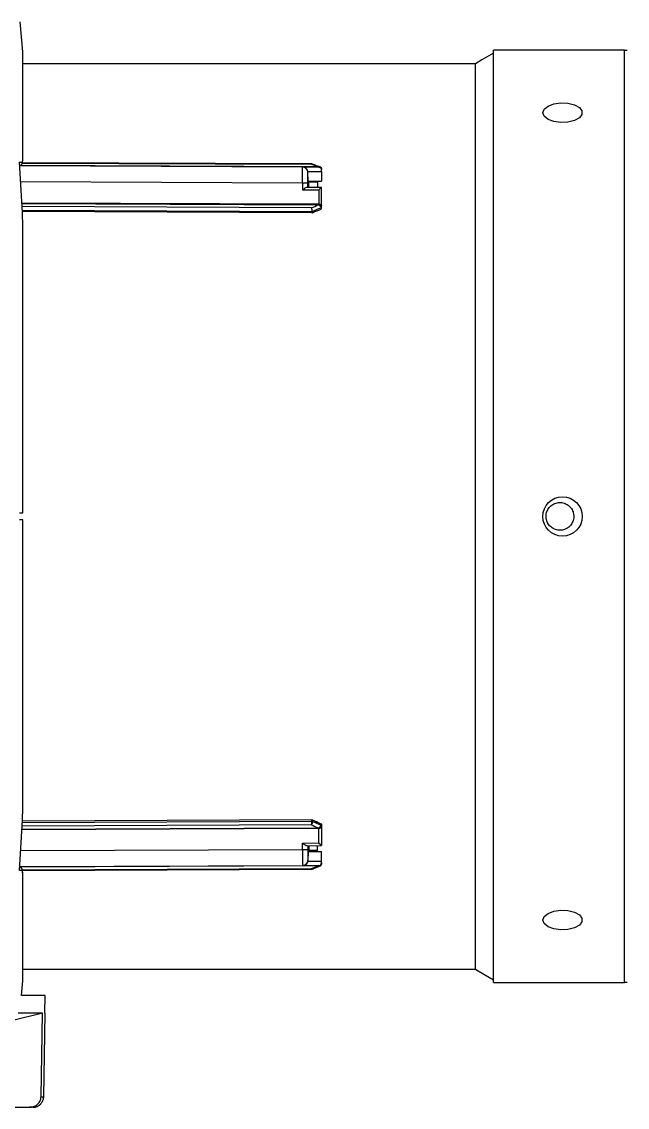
# Model space of a CAD drawing. Extents: x 7 to 113, y 1 to 87.
# Drawn here: x 23.64 to 27.05, y 33.49 to 39.6 of the extents above; entities that cross this region are included whole.
import ezdxf

# ---------------------------------------------------------------- set-up
doc = ezdxf.new("R2010")
doc.units = 0
doc.header["$MEASUREMENT"] = 0
doc.layers.add('OBJECT', color=7, linetype='CONTINUOUS')

msp = doc.modelspace()

# ---------------------------------------------------------------- linework, layer by layer
at = {"layer": 'OBJECT'}
for p, q in [((23.6446, 39.4345), (23.6297, 39.6046)), ((27.0362, 39.4437), (26.2966, 39.4437)), ((26.2966, 36.8182), (26.2966, 39.4437)), ((27.0362, 36.8182), (27.0362, 39.4437)), ((23.6446, 38.8302), (23.6446, 39.4345)), ((23.6446, 38.8292), (23.6446, 39.4332)), ((26.1966, 39.3681), (23.6446, 39.3681)), ((26.1966, 34.2683), (26.1966, 39.3681)), ((23.6268, 38.8126), (23.6432, 38.8131)), ((23.6432, 38.5301), (23.6268, 38.8126)), ((25.2213, 38.7857), (23.6279, 38.7927)), ((25.31, 38.7865), (23.6348, 38.794)), ((23.6431, 38.8087), (25.2716, 38.8015)), ((23.6439, 38.8124), (25.2733, 38.8051)), ((25.222, 38.7856), (25.2213, 38.7857)), ((25.3129, 38.7852), (25.222, 38.7856)), ((25.3124, 38.7863), (25.31, 38.7865)), ((25.3275, 38.7786), (25.3275, 38.7781)), ((25.2511, 38.7563), (25.2517, 38.7563)), ((25.2512, 38.7609), (25.3279, 38.7605)), ((25.2536, 38.7061), (25.2517, 38.7563)), ((25.3279, 38.7605), (25.3274, 38.7057)), ((25.2213, 38.6957), (23.6332, 38.7027)), ((25.2213, 38.6957), (25.222, 38.6582)), ((25.222, 38.6582), (25.3129, 38.6578)), ((25.2476, 38.6731), (25.3279, 38.6728)), ((25.2516, 38.6731), (25.2511, 38.6963)), ((25.2536, 38.7061), (25.3274, 38.7057)), ((25.2537, 38.7061), (25.2538, 38.7025)), ((25.2548, 38.6731), (25.2538, 38.7025)), ((25.3066, 38.7008), (25.2566, 38.7008)), ((25.257, 38.6731), (25.2572, 38.7008)), ((25.2573, 38.7025), (25.2573, 38.706)), ((25.3066, 38.7008), (25.3066, 38.6729)), ((25.3129, 38.6578), (25.3126, 38.5759)), ((25.3275, 38.5683), (25.3279, 38.6728)), ((25.31, 38.576), (23.6401, 38.5834)), ((23.6403, 38.5801), (25.31, 38.5726)), ((25.2716, 38.5561), (23.6413, 38.5633)), ((23.6425, 38.5428), (25.2742, 38.5356)), ((25.2741, 38.5277), (23.6429, 38.535)), ((25.2742, 38.5355), (25.2741, 38.5277)), ((25.2742, 38.5356), (25.2742, 38.5355)), ((25.2766, 38.5282), (25.2767, 38.536)), ((25.2767, 38.536), (25.2767, 38.5361)), ((25.3066, 38.5382), (25.2996, 38.5382)), ((25.3126, 38.5759), (25.31, 38.576)), ((25.31, 38.5726), (25.3124, 38.5728)), ((25.3145, 38.5759), (25.3126, 38.5759)), ((25.325, 38.5564), (25.3249, 38.5491)), ((25.325, 38.5567), (25.325, 38.5564)), ((25.3274, 38.5523), (25.3275, 38.5594)), ((25.3275, 38.5594), (25.3275, 38.5683)), ((25.3275, 38.5594), (25.3275, 38.5599)), ((23.6446, 36.8382), (23.6446, 38.4856)), ((23.6446, 36.8381), (23.6446, 38.4848)), ((23.6269, 36.8382), (23.6446, 36.8382)), ((26.2966, 34.1927), (26.2966, 36.8182)), ((27.0362, 34.1927), (27.0362, 36.8182)), ((23.6446, 36.7982), (23.6269, 36.7982)), ((23.6446, 35.1508), (23.6446, 36.7982)), ((23.6446, 35.1517), (23.6446, 36.7981)), ((23.6268, 34.8238), (23.6432, 35.1063)), ((23.6425, 35.0936), (25.2742, 35.1009)), ((25.2741, 35.1087), (23.6429, 35.1014)), ((25.2742, 35.1009), (25.2741, 35.1087)), ((25.2742, 35.1009), (25.2742, 35.1009)), ((25.2766, 35.1082), (25.2767, 35.1005)), ((25.2767, 35.1005), (25.2767, 35.1004)), ((25.31, 35.0605), (23.6401, 35.0531)), ((23.6403, 35.0564), (25.31, 35.0638)), ((25.2716, 35.0804), (23.6413, 35.0731)), ((25.3066, 35.0983), (25.2996, 35.0983)), ((25.31, 35.0638), (25.3124, 35.0637)), ((25.3126, 35.0606), (25.31, 35.0605)), ((25.3129, 34.9786), (25.3126, 35.0606)), ((25.3145, 35.0606), (25.3126, 35.0606)), ((25.325, 35.0801), (25.3249, 35.0874)), ((25.325, 35.0797), (25.325, 35.0801)), ((25.3274, 35.0841), (25.3275, 35.077)), ((25.3275, 35.077), (25.3275, 35.0765)), ((25.3275, 35.077), (25.3275, 35.0682)), ((25.3275, 35.0682), (25.3279, 34.9637)), ((25.2213, 34.9408), (25.222, 34.9782)), ((25.222, 34.9782), (25.3129, 34.9786)), ((25.2213, 34.9408), (23.6332, 34.9337)), ((25.2476, 34.9633), (25.3279, 34.9637)), ((25.2516, 34.9633), (25.2511, 34.9402)), ((25.2536, 34.9304), (25.2517, 34.8802)), ((25.2536, 34.9304), (25.3274, 34.9307)), ((25.2537, 34.9304), (25.2538, 34.934)), ((25.2548, 34.9634), (25.2538, 34.934)), ((25.3066, 34.9356), (25.2566, 34.9356)), ((25.257, 34.9634), (25.2572, 34.9356)), ((25.2573, 34.934), (25.2573, 34.9304)), ((25.3066, 34.9356), (25.3066, 34.9636)), ((25.3279, 34.8759), (25.3274, 34.9307)), ((25.2511, 34.8802), (25.2517, 34.8802)), ((25.2512, 34.8756), (25.3279, 34.8759)), ((25.3275, 34.8578), (25.3275, 34.8584)), ((23.6432, 34.8234), (23.6268, 34.8238)), ((25.2213, 34.8508), (23.6279, 34.8437)), ((25.31, 34.8499), (23.6348, 34.8425)), ((23.6431, 34.8278), (25.2716, 34.835)), ((23.6439, 34.8241), (25.2733, 34.8313)), ((23.6446, 34.2032), (23.6446, 34.8073)), ((23.6446, 34.2019), (23.6446, 34.8063)), ((25.222, 34.8508), (25.2213, 34.8508)), ((25.3129, 34.8512), (25.222, 34.8508)), ((25.3124, 34.8501), (25.31, 34.8499)), ((23.6446, 34.2683), (26.1966, 34.2683)), ((23.6374, 34.1198), (23.6446, 34.2019)), ((26.2966, 34.1927), (27.0362, 34.1927)), ((23.7716, 34.1198), (23.6374, 34.1198)), ((23.7698, 34.0198), (23.7716, 34.1198)), ((23.7565, 34.0198), (23.5886, 33.979)), ((23.7565, 34.0198), (23.6197, 34.0198)), ((23.7478, 33.5488), (23.7565, 34.0198)), ((23.7697, 34.0198), (23.7616, 33.5488)), ((23.7697, 34.0198), (23.7698, 34.0198)), ((23.7698, 34.0198), (23.7697, 34.0198)), ((23.7478, 33.5488), (23.7616, 33.5488)), ((23.5616, 33.4898), (23.6833, 33.4898)), ((23.7016, 33.4898), (23.6833, 33.4898))]:
    msp.add_line(p, q, dxfattribs=at)
at = {"layer": 'OBJECT', "flags": 128}
for points in [[(26.2966, 39.4281), (26.2325, 39.3897), (26.1966, 39.3681)], [(26.5756, 39.092), (26.5831, 39.112), (26.6046, 39.1294), (26.6371, 39.1417), (26.6763, 39.1472), (26.717, 39.1454), (26.7535, 39.1363), (26.781, 39.1212), (26.7957, 39.1022), (26.7957, 39.0818), (26.781, 39.0628), (26.7535, 39.0477), (26.717, 39.0386), (26.6763, 39.0367), (26.6371, 39.0423), (26.6046, 39.0546), (26.5831, 39.0719), (26.5756, 39.092)], [(25.3275, 38.7702), (25.3275, 38.7712), (25.3275, 38.7722), (25.3275, 38.7731), (25.3275, 38.7741), (25.3275, 38.7751), (25.3275, 38.7761), (25.3275, 38.7771), (25.3275, 38.7781)], [(25.2511, 38.6963), (25.2505, 38.6962), (25.2487, 38.6962), (25.2459, 38.6962), (25.2422, 38.6961), (25.2377, 38.696), (25.2326, 38.6959), (25.227, 38.6958), (25.2213, 38.6957)], [(25.2511, 34.9402), (25.2505, 34.9402), (25.2487, 34.9402), (25.2459, 34.9403), (25.2422, 34.9404), (25.2377, 34.9405), (25.2326, 34.9406), (25.227, 34.9407), (25.2213, 34.9408)], [(25.3275, 34.8663), (25.3275, 34.8653), (25.3275, 34.8643), (25.3275, 34.8633), (25.3275, 34.8623), (25.3275, 34.8613), (25.3275, 34.8603), (25.3275, 34.8594), (25.3275, 34.8584)], [(26.5756, 34.5445), (26.5831, 34.5645), (26.6046, 34.5819), (26.6371, 34.5942), (26.6763, 34.5997), (26.717, 34.5979), (26.7535, 34.5888), (26.781, 34.5737), (26.7957, 34.5547), (26.7957, 34.5343), (26.781, 34.5153), (26.7535, 34.5002), (26.717, 34.4911), (26.6763, 34.4892), (26.6371, 34.4948), (26.6046, 34.5071), (26.5831, 34.5244), (26.5756, 34.5445)], [(26.1966, 34.2683), (26.2116, 34.2593), (26.2966, 34.2083)]]:
    msp.add_lwpolyline(points, dxfattribs=at)
at = {"layer": 'OBJECT'}
msp.add_circle((26.6866, 36.8182), 0.111, dxfattribs=at)
for centre, radius, start, end in [((27.0362, 39.5687), 0.125, 270, 276.89728), ((23.6296, 39.4332), 0.015, 0, 5), ((23.6282, 38.8121), 0.015, 297.41168, 3.81118), ((25.2211, 38.7557), 0.03, 1.15403, 89.73894), ((25.3511, 38.7862), 0.0412, 179.54671, 181.30486), ((25.3149, 38.7862), 0.00249, 176.77697, 202.13756), ((25.3138, 38.78), 0.00612, 79.89345, 84.68277), ((25.3124, 38.7835), 0.00438, 35.19547, 46.60216), ((22.5886, 38.782), 2.7394, 359.55053, 359.75219), ((25.2741, 38.5422), 0.00666, 270.16315, 292.20307), ((25.2742, 38.5422), 0.00664, 269.44586, 291.53035), ((26.2185, 38.5717), 0.9085, 179.73335, 179.94283), ((26.0998, 38.5287), 0.7887, 176.56803, 176.79327), ((25.3145, 38.5654), 0.00757, 87.41883, 91.25493), ((25.328, 38.5626), 0.0155, 140.48918, 143.91943), ((25.3237, 38.5603), 0.00378, 289.58168, 354.85945), ((25.324, 38.5597), 0.00353, 286.69618, 354.65065), ((25.2741, 35.0942), 0.00666, 67.79693, 89.83685), ((25.2742, 35.0943), 0.00664, 68.46965, 90.55414), ((26.2185, 35.0647), 0.9085, 180.05717, 180.26665), ((26.0998, 35.1078), 0.7887, 183.20673, 183.43197), ((25.3145, 35.0711), 0.00757, 268.74507, 272.58117), ((25.328, 35.0738), 0.0155, 216.08057, 219.51082), ((25.324, 35.0767), 0.00353, 5.34935, 73.30382), ((25.3237, 35.0762), 0.00378, 5.14055, 70.41832), ((25.2211, 34.8808), 0.03, 270.26106, 358.84597), ((22.5886, 34.8544), 2.7394, 0.24781, 0.44947), ((23.6282, 34.8244), 0.015, 356.18924, 62.58891), ((25.3511, 34.8503), 0.0412, 178.69514, 180.45329), ((25.3149, 34.8503), 0.00249, 157.86244, 183.22303), ((25.3138, 34.8565), 0.00612, 275.31723, 280.10655), ((25.3124, 34.8529), 0.00438, 313.39784, 324.80453), ((23.6296, 34.2032), 0.015, 355, 0), ((27.0362, 34.0677), 0.125, 83.10272, 90), ((23.7016, 33.5498), 0.06, 270, 318.52576)]:
    msp.add_arc(centre, radius, start, end, dxfattribs=at)
at = {"layer": 'OBJECT', "extrusion": (0, 0, -1)}
for centre, major_axis, ratio, start_param, end_param in [((25.2224, 38.6956), (0.0011, -0.09), 0.012017, 1.571004, 3.1418), ((25.5542, 36.8608), (4.3744, -2.1078), 0.343664, 4.484503, 4.493173), ((25.3129, 38.7702), (0.0151, -0.0001), 0.995588, 4.713495, 6.284292), ((25.2523, 38.6963), (0.0012, -0.06), 0.020238, 1.571306, 3.142102), ((25.2218, 38.7557), (0.0216, -0.0212), 0.983151, 5.322404, 5.477294), ((25.3129, 38.6578), (0.0151, 0.0149), 0.002216, 6.28096, 7.851756), ((25.5542, 36.8608), (4.3765, 2.0754), 0.342863, 4.809787, 4.818457), ((25.5842, 36.8607), (4.3607, 2.0525), 0.34161, 4.802114, 4.813075), ((25.5617, 36.8516), (4.3778, 2.0606), 0.34161, 4.807487, 4.818399)]:
    msp.add_ellipse(centre, major_axis=major_axis, ratio=ratio, start_param=start_param, end_param=end_param, dxfattribs=at)
at = {"layer": 'OBJECT'}
for centre, major_axis, ratio, start_param, end_param in [((25.5842, 36.7758), (4.3607, -2.0525), 0.34161, 4.802114, 4.813075), ((25.5617, 36.7849), (4.3778, -2.0606), 0.34161, 4.807487, 4.818399), ((25.5542, 36.7756), (4.3765, -2.0754), 0.342863, 4.809787, 4.818457), ((25.3129, 34.9786), (0.0151, -0.0149), 0.002216, 6.28096, 7.851756), ((25.2224, 34.9408), (0.0011, 0.09), 0.012017, 1.571004, 3.1418), ((25.2523, 34.9402), (0.0012, 0.06), 0.020238, 1.571306, 3.142102), ((25.2218, 34.8808), (0.0216, 0.0212), 0.983151, 5.322404, 5.477294), ((25.3129, 34.8662), (0.0151, 0.0001), 0.995588, 4.713495, 6.284292), ((25.5542, 36.7756), (4.3744, 2.1078), 0.343664, 4.484503, 4.493173)]:
    msp.add_ellipse(centre, major_axis=major_axis, ratio=ratio, start_param=start_param, end_param=end_param, dxfattribs=at)
for points, knots in [([(23.6363, 38.7996), (23.637, 38.8), (23.6388, 38.8011), (23.6408, 38.8036), (23.6424, 38.8064), (23.6432, 38.8089), (23.6439, 38.812), (23.6446, 38.8181), (23.6446, 38.8273), (23.6446, 38.834)], [0, 0, 0, 0, 0.038377, 0.104776, 0.165151, 0.225298, 0.307657, 0.496494, 1, 1, 1, 1]), ([(23.6432, 38.8131), (23.6436, 38.814), (23.6443, 38.8158), (23.6446, 38.8244), (23.6446, 38.8296), (23.6446, 38.8302)], [0, 0, 0, 0, 0.489871, 0.942612, 1, 1, 1, 1]), ([(25.2512, 38.7609), (25.2509, 38.7622), (25.2503, 38.7648), (25.2484, 38.7694), (25.2454, 38.7743), (25.2402, 38.7797), (25.2323, 38.7844), (25.2257, 38.7856), (25.2221, 38.7856), (25.222, 38.7856)], [0, 0, 0, 0, 0.104985, 0.209863, 0.318647, 0.480995, 0.708307, 0.995271, 1, 1, 1, 1]), ([(25.2733, 38.805), (25.2732, 38.805), (25.2728, 38.805), (25.2722, 38.8035), (25.2717, 38.802), (25.2716, 38.8015), (25.2716, 38.8015)], [0, 0, 0, 0, 0.296949, 0.766185, 0.980326, 1, 1, 1, 1]), ([(25.2716, 38.8015), (25.2716, 38.8015), (25.2719, 38.802), (25.2728, 38.8034), (25.2741, 38.8049), (25.2748, 38.8047), (25.2752, 38.8047)], [0, 0, 0, 0, 0.017942, 0.213025, 0.640547, 1, 1, 1, 1]), ([(25.2733, 38.8051), (25.2735, 38.8051), (25.2742, 38.8052), (25.2748, 38.8049), (25.2752, 38.8047)], [0, 0, 0, 0, 0.38207, 1, 1, 1, 1]), ([(25.2752, 38.8048), (25.279, 38.8033), (25.2944, 38.7974), (25.3098, 38.7914), (25.3215, 38.7869)], [0, 0, 0, 0, 0.2435582, 1, 1, 1, 1]), ([(25.3144, 38.7861), (25.3144, 38.7861), (25.3137, 38.7862), (25.313, 38.7863), (25.3124, 38.7863)], [0, 0, 0, 0, 0.026966, 1, 1, 1, 1]), ([(25.3154, 38.7867), (25.3152, 38.7866), (25.3149, 38.7865), (25.3145, 38.7863), (25.3144, 38.7861), (25.3144, 38.7861)], [0, 0, 0, 0, 0.507015, 0.825391, 1, 1, 1, 1]), ([(25.3144, 38.7861), (25.3144, 38.7858), (25.3143, 38.7853), (25.3144, 38.7851), (25.3145, 38.7851), (25.3145, 38.7851)], [0, 0, 0, 0, 0.533212, 0.874638, 1, 1, 1, 1]), ([(25.3145, 38.7851), (25.3145, 38.7851), (25.3146, 38.7851), (25.3147, 38.7853), (25.3148, 38.7857), (25.3149, 38.786)], [0, 0, 0, 0, 0.124153, 0.468228, 1, 1, 1, 1]), ([(25.3149, 38.786), (25.3149, 38.786), (25.3149, 38.786), (25.3149, 38.7861), (25.3152, 38.7861), (25.3155, 38.7861), (25.3158, 38.7861), (25.316, 38.7861)], [0, 0, 0, 0, 0.032623, 0.074837, 0.183394, 0.638581, 1, 1, 1, 1]), ([(25.3214, 38.7868), (25.3207, 38.787), (25.319, 38.7876), (25.3168, 38.7871), (25.3154, 38.7867)], [0, 0, 0, 0, 0.408885, 1, 1, 1, 1]), ([(25.316, 38.7861), (25.3178, 38.786), (25.3213, 38.786), (25.3251, 38.784), (25.3271, 38.7813), (25.3274, 38.7793), (25.3275, 38.7786)], [0, 0, 0, 0, 0.303911, 0.585794, 0.84941, 1, 1, 1, 1]), ([(25.3214, 38.7868), (25.3224, 38.7864), (25.3245, 38.7854), (25.3267, 38.7824), (25.3276, 38.7796), (25.3274, 38.778), (25.3274, 38.7777)], [0, 0, 0, 0, 0.283171, 0.596454, 0.918097, 1, 1, 1, 1]), ([(25.222, 38.6582), (25.2221, 38.6583), (25.2257, 38.6609), (25.2323, 38.6656), (25.2402, 38.6705), (25.2451, 38.6729), (25.247, 38.673), (25.2476, 38.673)], [0, 0, 0, 0, 0.006238, 0.384927, 0.684914, 0.899143, 1, 1, 1, 1]), ([(23.6446, 38.4856), (23.6445, 38.4922), (23.6444, 38.5056), (23.6436, 38.5218), (23.6432, 38.5301)], [0, 0, 0, 0, 0.491582, 1, 1, 1, 1]), ([(25.2716, 38.5561), (25.2716, 38.556), (25.2717, 38.5554), (25.2722, 38.5533), (25.2729, 38.5495), (25.2736, 38.5444), (25.274, 38.5395), (25.2741, 38.5369), (25.2742, 38.5356)], [0, 0, 0, 0, 0.009444, 0.112282, 0.337623, 0.55958, 0.77977, 1, 1, 1, 1]), ([(25.2767, 38.5361), (25.2766, 38.5374), (25.2764, 38.5399), (25.2755, 38.5448), (25.2741, 38.5497), (25.2728, 38.5535), (25.2719, 38.5554), (25.2716, 38.556), (25.2716, 38.5561)], [0, 0, 0, 0, 0.2202348, 0.4404053, 0.6623726, 0.8877127, 0.9905218, 1, 1, 1, 1]), ([(25.2741, 38.5277), (25.2747, 38.5278), (25.2755, 38.5278), (25.2763, 38.5281), (25.2766, 38.5282)], [0, 0, 0, 0, 0.642161, 1, 1, 1, 1]), ([(25.3124, 38.5728), (25.313, 38.5728), (25.3137, 38.5729), (25.3144, 38.5729), (25.3144, 38.5729)], [0, 0, 0, 0, 0.973059, 1, 1, 1, 1]), ([(25.3145, 38.5759), (25.3145, 38.5758), (25.3144, 38.5753), (25.3143, 38.5742), (25.3144, 38.5734), (25.3144, 38.5729)], [0, 0, 0, 0, 0.125084, 0.466702, 1, 1, 1, 1]), ([(25.3144, 38.5729), (25.3144, 38.5728), (25.3146, 38.5724), (25.315, 38.5721), (25.3154, 38.5718), (25.3154, 38.5718)], [0, 0, 0, 0, 0.264378, 0.86572, 1, 1, 1, 1]), ([(25.3275, 38.5683), (25.3275, 38.5683), (25.3275, 38.5692), (25.3269, 38.5708), (25.3247, 38.573), (25.3213, 38.5746), (25.3177, 38.5756), (25.3154, 38.5758), (25.3145, 38.5759)], [0, 0, 0, 0, 0.009325, 0.24479, 0.475573, 0.685015, 0.88332, 1, 1, 1, 1]), ([(25.3149, 38.5729), (25.3148, 38.5734), (25.3147, 38.5742), (25.3146, 38.5753), (25.3145, 38.5758), (25.3145, 38.5759)], [0, 0, 0, 0, 0.531898, 0.875842, 1, 1, 1, 1]), ([(25.316, 38.5725), (25.3159, 38.5725), (25.3156, 38.5726), (25.3154, 38.5727), (25.3152, 38.5727), (25.3151, 38.5728), (25.315, 38.5728), (25.3149, 38.5729), (25.3149, 38.5729), (25.3149, 38.5729), (25.3149, 38.5729)], [0, 0, 0, 0, 0.330565, 0.552255, 0.701746, 0.80312, 0.90379, 0.945569, 0.97957, 1, 1, 1, 1]), ([(25.3154, 38.5718), (25.3169, 38.5704), (25.3198, 38.5679), (25.323, 38.5632), (25.3246, 38.5594), (25.3249, 38.5574), (25.325, 38.5567)], [0, 0, 0, 0, 0.303065, 0.584922, 0.848607, 1, 1, 1, 1]), ([(25.3275, 38.5599), (25.3272, 38.5611), (25.3268, 38.5633), (25.3242, 38.5668), (25.3206, 38.5701), (25.3176, 38.5717), (25.316, 38.5725)], [0, 0, 0, 0, 0.242416, 0.484572, 0.734498, 1, 1, 1, 1]), ([(25.316, 38.5725), (25.3172, 38.5724), (25.3198, 38.5721), (25.3233, 38.5714), (25.3262, 38.5702), (25.3273, 38.5692), (25.3275, 38.5685), (25.3275, 38.5683), (25.3275, 38.5683)], [0, 0, 0, 0, 0.174007, 0.393148, 0.63005, 0.892572, 0.990003, 1, 1, 1, 1]), ([(25.3249, 38.5491), (25.3254, 38.5493), (25.3263, 38.5498), (25.3272, 38.551), (25.3273, 38.5519), (25.3274, 38.5523)], [0, 0, 0, 0, 0.322134, 0.644317, 1, 1, 1, 1]), ([(26.7497, 36.8182), (26.7489, 36.827), (26.7471, 36.8446), (26.7337, 36.868), (26.7138, 36.8858), (26.6891, 36.8959), (26.6624, 36.8973), (26.6367, 36.8898), (26.615, 36.8743), (26.5996, 36.8524), (26.5924, 36.8266), (26.5941, 36.7999), (26.6045, 36.7753), (26.6225, 36.7555), (26.646, 36.7428), (26.6724, 36.7386), (26.6987, 36.7433), (26.722, 36.7565), (26.7394, 36.7767), (26.7485, 36.7984), (26.7494, 36.8127), (26.7497, 36.8182)], [0, 0, 0, 0, 0.053673, 0.107345, 0.16103, 0.214729, 0.26841, 0.322073, 0.375744, 0.429438, 0.483131, 0.536804, 0.590467, 0.644148, 0.697845, 0.751532, 0.805198, 0.858866, 0.912552, 0.966248, 1, 1, 1, 1]), ([(23.6432, 35.1063), (23.6436, 35.1144), (23.6444, 35.1306), (23.6445, 35.144), (23.6446, 35.1508)], [0, 0, 0, 0, 0.494, 1, 1, 1, 1]), ([(25.2716, 35.0804), (25.2716, 35.0804), (25.2717, 35.0811), (25.2722, 35.0831), (25.2729, 35.087), (25.2736, 35.092), (25.274, 35.097), (25.2741, 35.0996), (25.2742, 35.1009)], [0, 0, 0, 0, 0.009444, 0.112282, 0.337623, 0.55958, 0.77977, 1, 1, 1, 1]), ([(25.2767, 35.1004), (25.2766, 35.0991), (25.2764, 35.0965), (25.2755, 35.0917), (25.2741, 35.0867), (25.2728, 35.083), (25.2719, 35.081), (25.2716, 35.0804), (25.2716, 35.0804)], [0, 0, 0, 0, 0.2202348, 0.4404053, 0.6623726, 0.8877127, 0.9905218, 1, 1, 1, 1]), ([(25.2741, 35.1087), (25.2747, 35.1087), (25.2755, 35.1086), (25.2763, 35.1083), (25.2766, 35.1082)], [0, 0, 0, 0, 0.642161, 1, 1, 1, 1]), ([(25.3124, 35.0637), (25.313, 35.0636), (25.3137, 35.0636), (25.3144, 35.0635), (25.3144, 35.0635)], [0, 0, 0, 0, 0.973059, 1, 1, 1, 1]), ([(25.3144, 35.0635), (25.3144, 35.0636), (25.3146, 35.064), (25.315, 35.0644), (25.3154, 35.0646), (25.3154, 35.0647)], [0, 0, 0, 0, 0.264378, 0.86572, 1, 1, 1, 1]), ([(25.3145, 35.0606), (25.3145, 35.0607), (25.3144, 35.0612), (25.3143, 35.0622), (25.3144, 35.063), (25.3144, 35.0635)], [0, 0, 0, 0, 0.125084, 0.466702, 1, 1, 1, 1]), ([(25.3275, 35.0682), (25.3275, 35.0681), (25.3275, 35.0673), (25.3269, 35.0656), (25.3247, 35.0635), (25.3213, 35.0618), (25.3177, 35.0609), (25.3154, 35.0606), (25.3145, 35.0606)], [0, 0, 0, 0, 0.009325, 0.24479, 0.475573, 0.685015, 0.88332, 1, 1, 1, 1]), ([(25.3149, 35.0635), (25.3148, 35.063), (25.3147, 35.0622), (25.3146, 35.0612), (25.3145, 35.0607), (25.3145, 35.0606)], [0, 0, 0, 0, 0.531898, 0.875842, 1, 1, 1, 1]), ([(25.316, 35.0639), (25.3159, 35.0639), (25.3156, 35.0638), (25.3154, 35.0638), (25.3152, 35.0637), (25.3151, 35.0636), (25.315, 35.0636), (25.3149, 35.0636), (25.3149, 35.0635), (25.3149, 35.0635), (25.3149, 35.0635)], [0, 0, 0, 0, 0.330565, 0.552255, 0.701746, 0.80312, 0.90379, 0.945569, 0.97957, 1, 1, 1, 1]), ([(25.3154, 35.0647), (25.3169, 35.066), (25.3198, 35.0686), (25.323, 35.0732), (25.3246, 35.077), (25.3249, 35.079), (25.325, 35.0797)], [0, 0, 0, 0, 0.303065, 0.584922, 0.848607, 1, 1, 1, 1]), ([(25.3275, 35.0765), (25.3272, 35.0754), (25.3268, 35.0731), (25.3242, 35.0696), (25.3206, 35.0663), (25.3176, 35.0648), (25.316, 35.0639)], [0, 0, 0, 0, 0.242416, 0.484572, 0.734498, 1, 1, 1, 1]), ([(25.316, 35.0639), (25.3172, 35.064), (25.3198, 35.0643), (25.3233, 35.0651), (25.3262, 35.0662), (25.3273, 35.0673), (25.3275, 35.068), (25.3275, 35.0682), (25.3275, 35.0682)], [0, 0, 0, 0, 0.174007, 0.393148, 0.63005, 0.892572, 0.990003, 1, 1, 1, 1]), ([(25.3249, 35.0874), (25.3254, 35.0871), (25.3263, 35.0866), (25.3272, 35.0855), (25.3273, 35.0846), (25.3274, 35.0841)], [0, 0, 0, 0, 0.322134, 0.644317, 1, 1, 1, 1]), ([(25.222, 34.9782), (25.2221, 34.9782), (25.2257, 34.9756), (25.2323, 34.9709), (25.2402, 34.9659), (25.2451, 34.9635), (25.247, 34.9635), (25.2476, 34.9635)], [0, 0, 0, 0, 0.006238, 0.384927, 0.684914, 0.899143, 1, 1, 1, 1]), ([(25.2512, 34.8756), (25.2509, 34.8743), (25.2503, 34.8716), (25.2484, 34.8671), (25.2454, 34.8621), (25.2402, 34.8567), (25.2323, 34.8521), (25.2257, 34.8508), (25.2221, 34.8508), (25.222, 34.8508)], [0, 0, 0, 0, 0.104985, 0.209863, 0.318647, 0.480995, 0.708307, 0.995271, 1, 1, 1, 1]), ([(25.316, 34.8504), (25.3178, 34.8504), (25.3213, 34.8504), (25.3251, 34.8525), (25.3271, 34.8551), (25.3274, 34.8571), (25.3275, 34.8578)], [0, 0, 0, 0, 0.303911, 0.585794, 0.84941, 1, 1, 1, 1]), ([(25.3214, 34.8496), (25.3224, 34.8501), (25.3245, 34.851), (25.3267, 34.854), (25.3276, 34.8568), (25.3274, 34.8584), (25.3274, 34.8587)], [0, 0, 0, 0, 0.283171, 0.596454, 0.918097, 1, 1, 1, 1]), ([(23.6445, 34.8086), (23.6445, 34.8116), (23.6445, 34.8182), (23.6441, 34.823), (23.6434, 34.8271), (23.6421, 34.8309), (23.6394, 34.8347), (23.6362, 34.8375), (23.6337, 34.8382), (23.6328, 34.8384)], [0, 0, 0, 0, 0.2402849, 0.5300438, 0.6703056, 0.7734995, 0.854493, 0.9491096, 1, 1, 1, 1]), ([(23.6446, 34.8063), (23.6445, 34.8109), (23.6444, 34.8205), (23.6436, 34.8224), (23.6432, 34.8234)], [0, 0, 0, 0, 0.487699, 1, 1, 1, 1]), ([(25.2716, 34.835), (25.2716, 34.835), (25.2719, 34.8344), (25.2728, 34.833), (25.2741, 34.8316), (25.2748, 34.8317), (25.2752, 34.8318)], [0, 0, 0, 0, 0.017942, 0.213025, 0.640547, 1, 1, 1, 1]), ([(25.2733, 34.8315), (25.2732, 34.8315), (25.2728, 34.8315), (25.2722, 34.833), (25.2717, 34.8344), (25.2716, 34.8349), (25.2716, 34.835)], [0, 0, 0, 0, 0.296949, 0.766185, 0.980326, 1, 1, 1, 1]), ([(25.2733, 34.8314), (25.2735, 34.8314), (25.2742, 34.8313), (25.2748, 34.8316), (25.2752, 34.8318)], [0, 0, 0, 0, 0.38207, 1, 1, 1, 1]), ([(25.2752, 34.8317), (25.279, 34.8331), (25.2944, 34.839), (25.3098, 34.845), (25.3215, 34.8496)], [0, 0, 0, 0, 0.2435582, 1, 1, 1, 1]), ([(25.3144, 34.8504), (25.3144, 34.8504), (25.3137, 34.8503), (25.313, 34.8502), (25.3124, 34.8501)], [0, 0, 0, 0, 0.026966, 1, 1, 1, 1]), ([(25.3144, 34.8504), (25.3144, 34.8507), (25.3143, 34.8511), (25.3144, 34.8513), (25.3145, 34.8513), (25.3145, 34.8513)], [0, 0, 0, 0, 0.533212, 0.874638, 1, 1, 1, 1]), ([(25.3154, 34.8497), (25.3152, 34.8498), (25.3149, 34.8499), (25.3145, 34.8502), (25.3144, 34.8503), (25.3144, 34.8504)], [0, 0, 0, 0, 0.507015, 0.825391, 1, 1, 1, 1]), ([(25.3145, 34.8513), (25.3145, 34.8513), (25.3146, 34.8513), (25.3147, 34.8512), (25.3148, 34.8507), (25.3149, 34.8504)], [0, 0, 0, 0, 0.124153, 0.468228, 1, 1, 1, 1]), ([(25.3149, 34.8504), (25.3149, 34.8504), (25.3149, 34.8504), (25.3149, 34.8504), (25.3152, 34.8503), (25.3155, 34.8503), (25.3158, 34.8504), (25.316, 34.8504)], [0, 0, 0, 0, 0.032623, 0.074837, 0.183394, 0.638581, 1, 1, 1, 1]), ([(25.3214, 34.8497), (25.3207, 34.8494), (25.319, 34.8488), (25.3168, 34.8494), (25.3154, 34.8497)], [0, 0, 0, 0, 0.408885, 1, 1, 1, 1]), ([(23.6833, 33.4898), (23.691, 33.4905), (23.7066, 33.492), (23.727, 33.5038), (23.7413, 33.5209), (23.7471, 33.537), (23.7476, 33.5463), (23.7478, 33.5488)], [0, 0, 0, 0, 0.241747, 0.484004, 0.711795, 0.922051, 1, 1, 1, 1]), ([(23.7616, 33.5488), (23.7608, 33.5424), (23.7593, 33.5298), (23.7528, 33.5164), (23.7472, 33.5113), (23.7461, 33.5104)], [0, 0, 0, 0, 0.447599, 0.894759, 1, 1, 1, 1])]:
    msp.add_open_spline(points, degree=3, knots=knots, dxfattribs=at)

doc.saveas('drawing.dxf')
